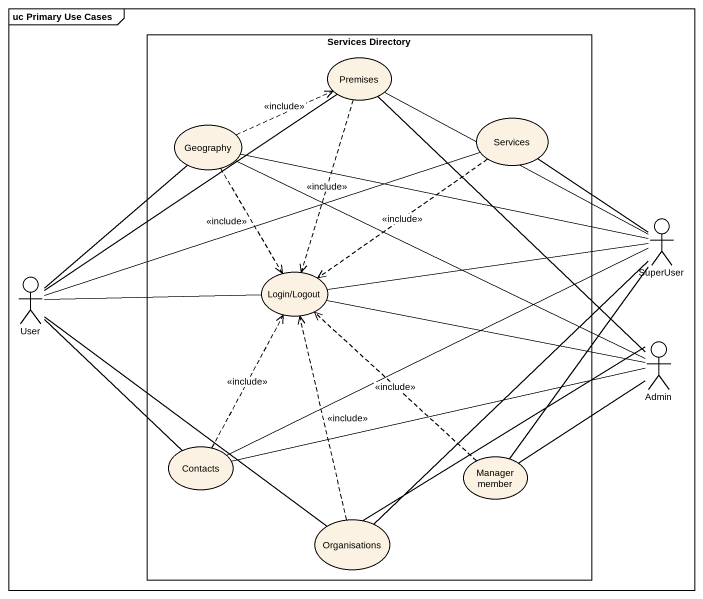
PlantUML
@startuml
mainframe uc Primary Use Cases
rectangle "Services Directory" as Services_Directory {
  usecase Premises
  usecase Geography
  usecase Services
  usecase "Login/Logout" as Login_Logout
  usecase Contacts
  usecase "Manager member" as Manager_member
  usecase Organisations
}
actor SuperUser
actor User
actor Admin
Premises ..> Login_Logout : <<include>>
Geography .right.> Premises : <<include>>
Geography ..> Login_Logout : <<include>>
Services ..> Login_Logout : <<include>>
SuperUser -left- Premises
SuperUser -left- Geography
SuperUser -up- Services
SuperUser -left- Login_Logout
SuperUser -left- Contacts
SuperUser -- Manager_member
SuperUser -- Organisations
User -up- Premises
User -up- Geography
User -right- Services
User -right- Login_Logout
User -- Contacts
User -- Organisations
Admin -up- Premises
Admin -left- Geography
Admin -left- Login_Logout
Admin -left- Contacts
Admin -left- Organisations
Contacts .up.> Login_Logout : <<include>>
Manager_member .up.> Login_Logout : <<include>>
Manager_member -up- Admin
Organisations .up.> Login_Logout : <<include>>
@enduml
